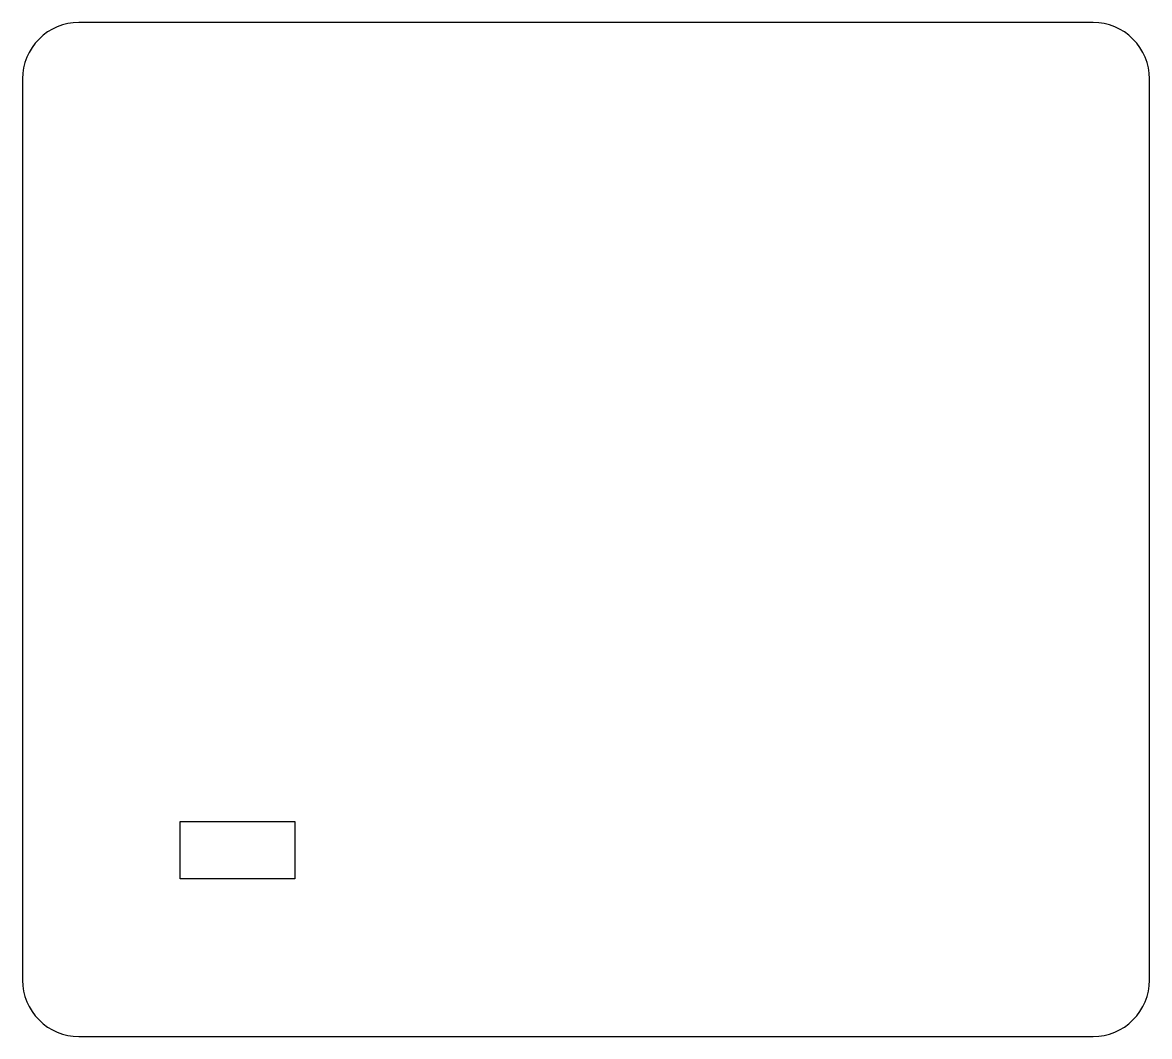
# Model space of a CAD drawing. Header units: millimetres. Extents: x -50 to 0, y -100 to -55.
import ezdxf

# ---------------------------------------------------------------- set-up
doc = ezdxf.new("R2010")
doc.units = ezdxf.units.MM

msp = doc.modelspace()

# ---------------------------------------------------------------- linework, layer by layer
msp.add_lwpolyline([(0, -97.5), (0, -57.5, 0.414214), (-2.5, -55), (-47.5, -55, 0.414214), (-50, -57.5), (-50, -97.5, 0.414214), (-47.5, -100), (-2.5, -100, 0.414214)], format="xyb", close=True)
msp.add_lwpolyline([(-37.92, -93), (-43, -93), (-43, -90.46), (-37.92, -90.46)], close=True)

doc.saveas('drawing.dxf')
